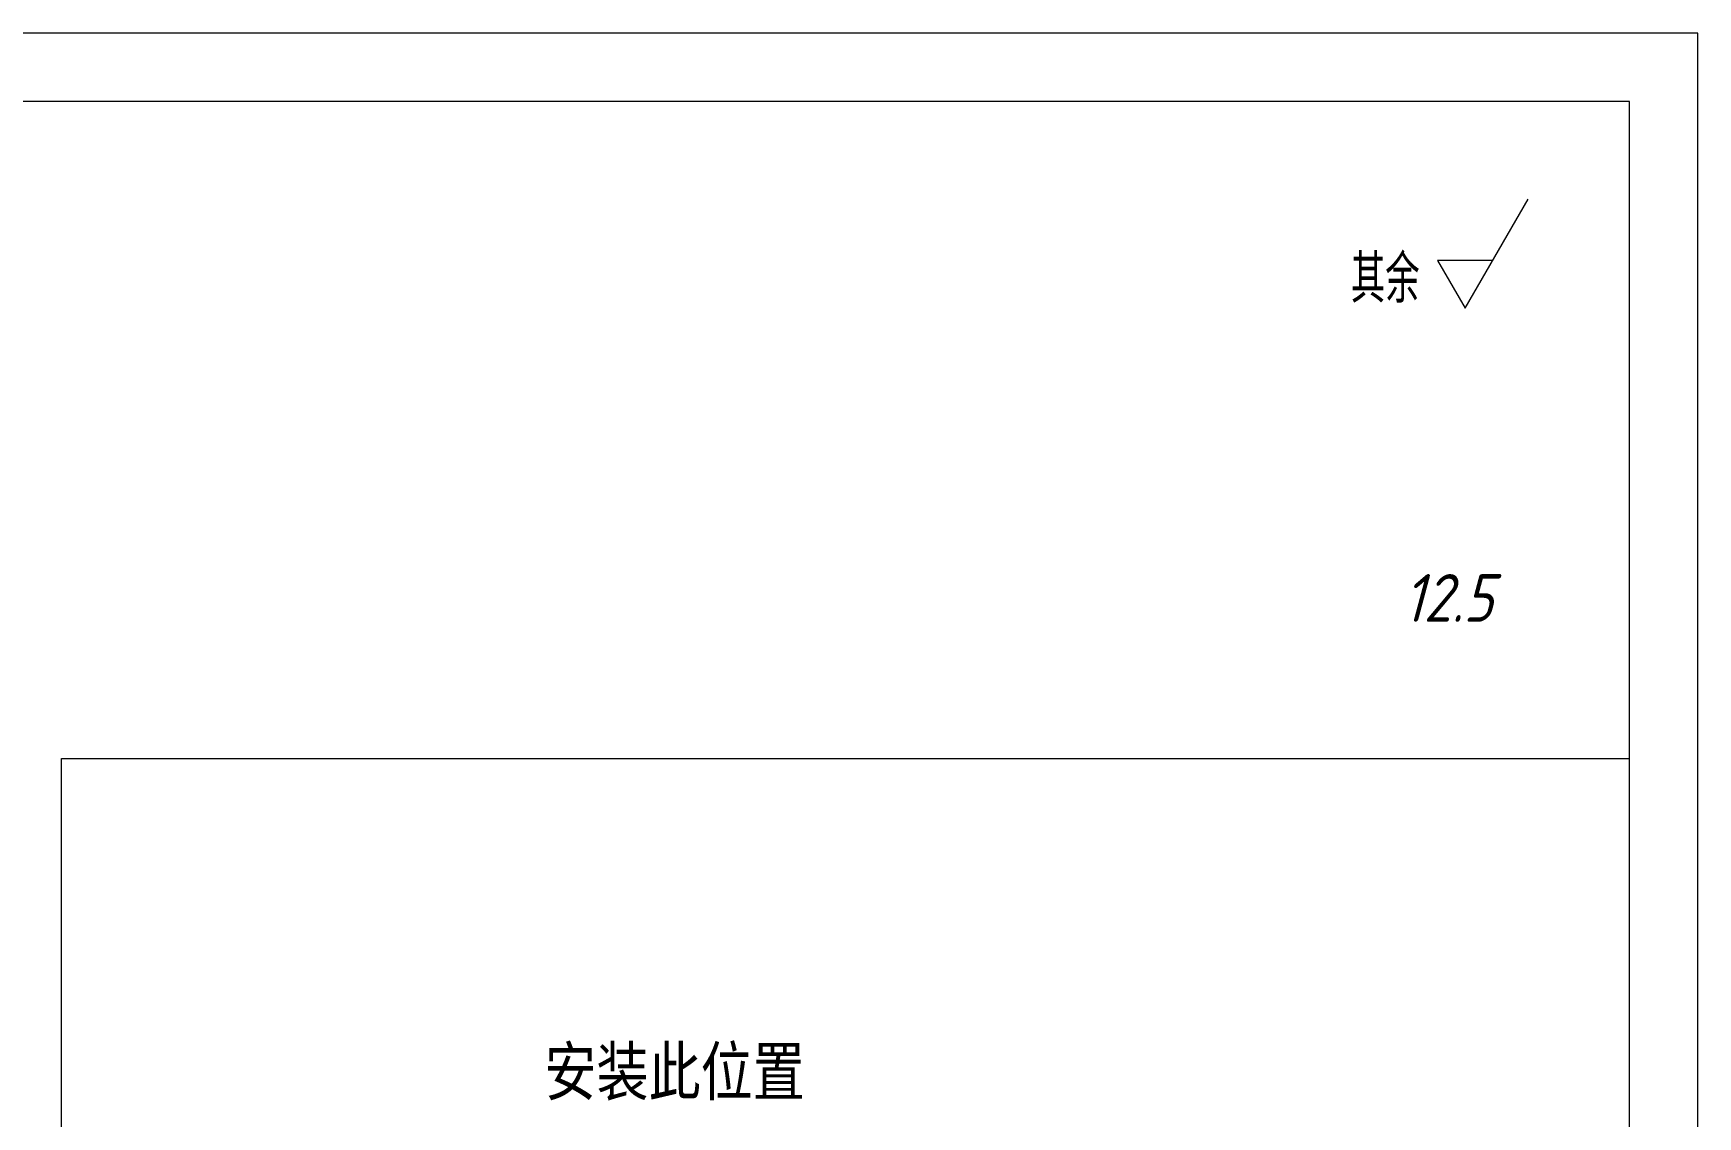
# Model space of a CAD drawing. Header units: millimetres. Extents: x -30157 to 38882, y -29543 to -7215.
# Drawn here: x -29859.2 to -29737.1, y -29325 to -29245.5 of the extents above; entities that cross this region are included whole.
import ezdxf
from ezdxf.enums import TextEntityAlignment as Align

# ---------------------------------------------------------------- set-up
doc = ezdxf.new("R2010")
doc.units = ezdxf.units.MM
doc.header["$LTSCALE"] = 0.5
doc.linetypes.add('DOT2', pattern=[0.125, 0, -0.125])
doc.layers.add('图框', color=7, linetype='Continuous', lineweight=18)
doc.layers.add('标注线', color=3, linetype='Continuous', lineweight=18)
doc.layers.add('打印-禁用', color=7, linetype='Continuous', lineweight=15, plot=False)
doc.layers.add('材质', color=7, linetype='Continuous')
doc.styles.add('国标', font='simfang.ttf', dxfattribs={"width": 0.8})
doc.styles.add('机械长仿宋', font='gbenor.shx', dxfattribs={"height": 1, "bigfont": 'gbcbig.shx'})

# ---------------------------------------------------------------- blocks, each defined once
blk = doc.blocks.new('GZDEH零件A3图框V01版')
at = {"layer": '图框', "linetype": 'Continuous'}
for p, q in [((3272.49, -1554.46), (2882.49, -1554.46)), ((3272.49, -1832.96), (3272.49, -1554.46))]:
    blk.add_line(p, q, dxfattribs=at)
at = {"layer": '打印-禁用', "linetype": 'Continuous'}
for p, q in [((3277.49, -1549.46), (2857.49, -1549.46)), ((3277.49, -1846.46), (3277.49, -1549.46))]:
    blk.add_line(p, q, dxfattribs=at)
blk = doc.blocks.new('DEH A3')
at = {"layer": '图框'}
blk.add_blockref('GZDEH零件A3图框V01版', (-2857.49, 1846.46), dxfattribs=at)
blk = doc.blocks.new('FINISHER_TR')
at = {"layer": '标注线'}
for p, q in [((0, 0), (4.62, 8)), ((-2.02, 3.5), (0, 0)), ((2.02, 3.5), (-2.02, 3.5))]:
    blk.add_line(p, q, dxfattribs=at)
at = {"layer": '标注线', "color": 2, "style": '机械长仿宋', "oblique": 15}
blk.add_attdef('0.0', text='', height=3.5, dxfattribs=at).set_placement((2.03, -24.04), align=Align.BOTTOM_RIGHT)
blk = doc.blocks.new('其余12.5')
at = {"layer": '标注线'}
blk.add_blockref('FINISHER_TR', (0, 0), dxfattribs=at).add_auto_attribs({'0.0': '12.5'})
at = {"layer": '标注线', "color": 7, "linetype": 'DOT2', "style": '机械长仿宋'}
blk.add_text('其余', height=3.5, dxfattribs=at).set_placement((-8.38, 0.4))

msp = doc.modelspace()

# ---------------------------------------------------------------- linework, layer by layer
at = {"layer": '标注线'}
for p, q in [((-29857.091, -29445.523), (-29857.091, -29298.687)), ((-29857.091, -29298.687), (-29742.091, -29298.687))]:
    msp.add_line(p, q, dxfattribs=at)

# ---------------------------------------------------------------- block references
at = {"layer": '图框'}
msp.add_blockref('DEH A3', (-30157.091, -29542.523), dxfattribs=at)
at = {"layer": '标注线'}
msp.add_blockref('其余12.5', (-29754.147, -29265.68), dxfattribs=at)

# ---------------------------------------------------------------- texts
at = {"layer": '材质', "color": 3, "style": '国标', "width": 0.8}
msp.add_text('安装此位置', height=3.5, dxfattribs=at).set_placement((-29812.127, -29323.383), align=Align.CENTER)

doc.saveas('drawing.dxf')
